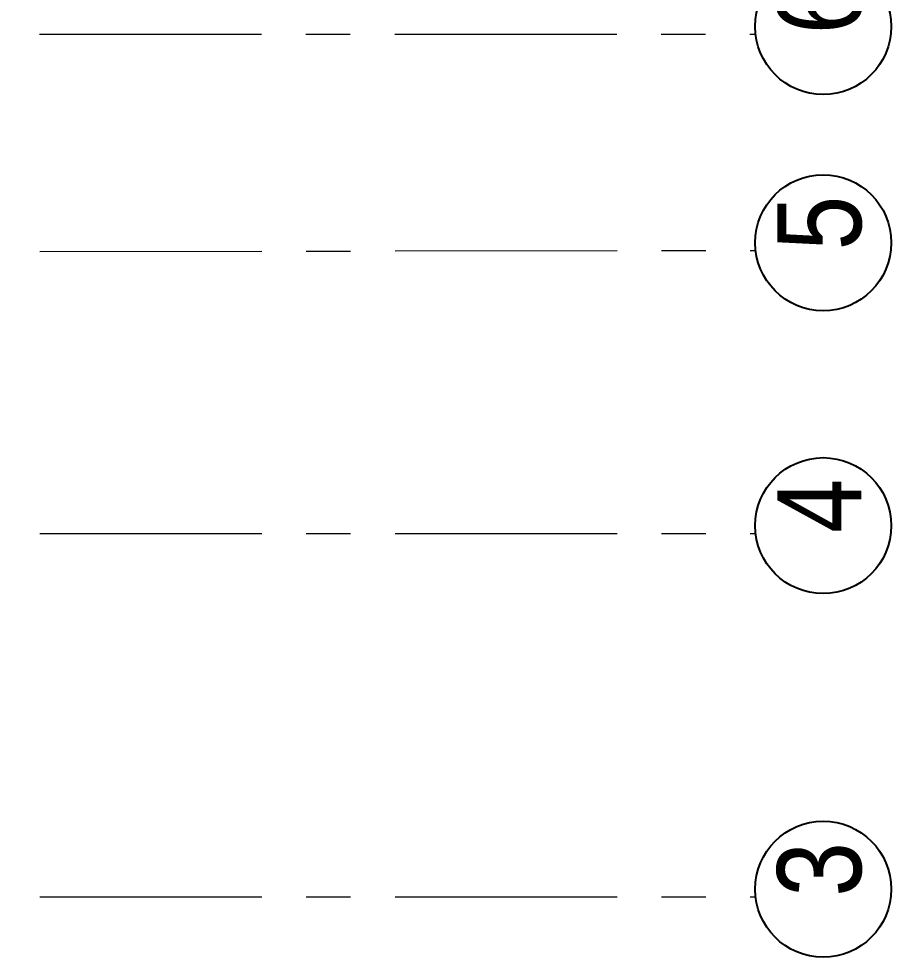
# Model space of a CAD drawing. Header units: millimetres. Extents: x -689206 to 4969298, y -1019800 to 703299.
# Drawn here: x -377394 to -368661, y -451097 to -441703 of the extents above; entities that cross this region are included whole.
import ezdxf

# ---------------------------------------------------------------- set-up
doc = ezdxf.new("R2010")
doc.units = ezdxf.units.MM
doc.linetypes.add('осеваяX2', pattern=[101.6, 63.5, -12.7, 12.7, -12.7])
doc.layers.add('РАЗМЕРЫ', color=7, linetype='Continuous', lineweight=9)
doc.layers.add('стены', color=7, linetype='Continuous', lineweight=20)
doc.layers.add('сетка', color=104, linetype='Continuous')
doc.styles.add('Аннотативный', font='isocteur.ttf', dxfattribs={"width": 0.7, "height": 250})

msp = doc.modelspace()

# ---------------------------------------------------------------- linework, layer by layer
at = {"layer": 'РАЗМЕРЫ', "linetype": 'осеваяX2', "lineweight": 5, "ltscale": 35}
for p, q in [((-419859.4, -441857.8), (-370018.1, -441857.8)), ((-419855.8, -444101.8), (-370018.1, -444021.8)), ((-419855.8, -450493.2), (-370018.1, -450493.2))]:
    msp.add_line(p, q, dxfattribs=at)
at = {"layer": 'сетка', "color": 0}
for centre in [(-369341.7, -441780.9), (-369341.7, -443944.9), (-369341.7, -446777), (-369341.7, -450416.4)]:
    msp.add_circle(centre, 680.7, dxfattribs=at)
at = {"layer": 'стены', "linetype": 'осеваяX2', "lineweight": 5, "ltscale": 35}
msp.add_line((-419855.8, -446853.9), (-370018.1, -446853.9), dxfattribs=at)

# ---------------------------------------------------------------- texts
at = {"layer": 'РАЗМЕРЫ', "lineweight": 5, "ltscale": 35, "char_height": 841.3, "width": 7009.377, "attachment_point": 1, "rotation": 90, "style": 'Аннотативный'}
for s, insert in [('6', (-369802.7, -441879.7)), ('5', (-369802.7, -444043.7)), ('4', (-369802.7, -446875.9)), ('3', (-369802.7, -450515.2))]:
    msp.add_mtext(s, dxfattribs=dict(at, insert=insert))

doc.saveas('drawing.dxf')
